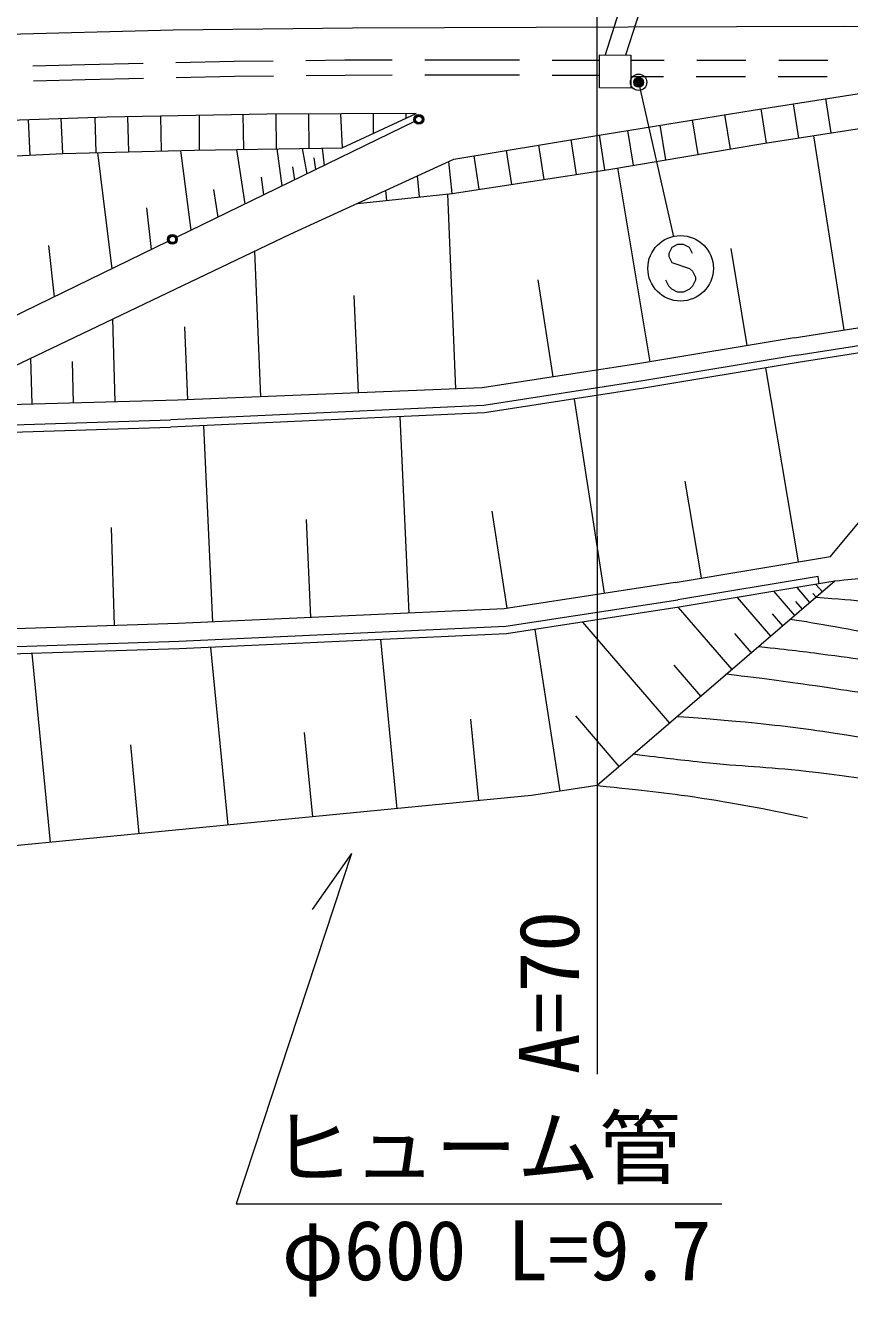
# Model space of a CAD drawing. Units: millimetres at full size, sheet at 1:1000; details may follow other scales. Extents: x 40000 to 680000, y 20000 to 380000.
# Drawn here: x 347357 to 372518, y 247252 to 286066 of the extents above; entities that cross this region are included whole.
import ezdxf
from ezdxf.enums import TextEntityAlignment as Align

# ---------------------------------------------------------------- set-up
doc = ezdxf.new("R2010")
doc.units = ezdxf.units.MM
doc.header["$LTSCALE"] = 1000
doc.header["$PDMODE"] = 32
doc.header["$PDSIZE"] = 500
for name, color, linetype, lineweight in [('M-BGD', 7, 'Continuous', 13), ('M-STR-HTXT', 7, 'Continuous', 13), ('M-STR-STRC', 7, 'Continuous', 13)]:
    doc.layers.add(name, color=color, linetype=linetype, lineweight=lineweight)
doc.styles.add('ＭＳ ゴシック', font='')
doc.styles.get('ＭＳ ゴシック').set_extended_font_data('MS Gothic')

msp = doc.modelspace()

# ---------------------------------------------------------------- linework, layer by layer
at = {"layer": 'M-BGD'}
for p, q in [((365608, 286907), (365052, 285165)), ((366235, 286899), (365680, 285159)), ((350950, 284904), (349170, 284865)), ((353731, 284964), (351950, 284925)), ((354922, 284977), (353731, 284964)), ((357112, 285001), (355922, 284988)), ((358552, 285003), (357112, 285001)), ((360991, 285008), (359552, 285005)), ((362439, 285003), (360991, 285008)), ((364886, 284995), (363439, 285000)), ((366854, 284999), (365843, 285000)), ((369354, 284996), (367854, 284998)), ((371854, 284994), (370354, 284995)), ((349170, 284865), (347587, 284825)), ((354927, 284517), (353738, 284504)), ((357115, 284541), (355927, 284528)), ((358553, 284543), (357115, 284541)), ((360991, 284548), (359553, 284545)), ((362436, 284543), (360991, 284548)), ((364882, 284535), (363436, 284540)), ((349180, 284406), (347604, 284366)), ((350960, 284444), (349180, 284406)), ((353738, 284504), (351959, 284465)), ((366839, 284499), (365839, 284500)), ((369339, 284496), (367839, 284498)), ((371839, 284494), (370339, 284495)), ((371958, 282782), (371794, 283831)), ((354025, 282283), (354009, 283346)), ((355024, 282298), (355009, 283360)), ((356024, 282313), (356009, 283364)), ((356972, 283368), (357024, 282327)), ((357972, 283371), (357974, 282768)), ((358972, 283375), (358973, 283230)), ((369982, 282473), (369818, 283521)), ((370970, 282628), (370806, 283676)), ((347506, 282107), (347451, 283186)), ((348504, 282157), (348451, 283220)), ((349515, 282183), (349487, 283255)), ((350515, 282209), (350487, 283280)), ((351514, 282235), (351487, 283298)), ((352675, 282263), (352667, 283320)), ((366908, 281961), (366731, 283022)), ((367895, 282126), (367718, 283182)), ((368881, 282291), (368705, 283342)), ((364179, 281518), (364016, 282579)), ((365046, 281652), (364881, 282722)), ((365922, 281796), (365744, 282862)), ((372355, 276771), (371429, 282699)), ((350002, 278638), (349563, 282184)), ((352417, 279813), (352098, 282250)), ((354070, 280618), (353816, 282280)), ((355196, 281166), (355047, 282298)), ((355963, 281539), (355821, 282310)), ((356485, 281794), (356425, 282319)), ((362202, 281214), (362043, 282249)), ((363191, 281366), (363029, 282414)), ((356224, 281667), (356175, 282020)), ((360384, 280934), (360283, 281910)), ((361214, 281062), (361057, 282084)), ((354633, 280892), (354567, 281435)), ((355580, 281353), (355518, 281747)), ((359390, 280830), (359323, 281471)), ((366434, 275799), (365446, 281717)), ((353244, 280216), (353106, 281058)), ((358395, 280726), (358363, 281031)), ((360496, 274971), (360250, 280920)), ((351210, 279226), (351061, 280501)), ((348248, 277784), (348071, 279344)), ((354547, 274724), (354362, 279177)), ((369393, 276293), (368899, 279252)), ((363470, 275338), (363013, 278303)), ((357521, 274847), (357398, 277822)), ((350093, 274568), (350025, 277103)), ((352320, 274632), (352228, 276859)), ((347558, 274501), (347520, 275905)), ((348825, 274534), (348792, 275802)), ((370954, 269690), (369965, 275608)), ((361298, 275004), (352010, 274619)), ((352010, 274619), (344408, 274417)), ((365032, 268729), (364119, 274659)), ((359071, 268124), (358795, 274118)), ((353077, 267849), (352802, 273842)), ((367995, 269196), (367501, 272155)), ((356074, 267986), (355936, 270983)), ((362067, 268272), (361610, 271238)), ((350079, 267739), (349984, 270737)), ((367191, 269061), (371940, 269855)), ((372067, 269095), (364808, 262857)), ((371555, 269243), (367277, 268528)), ((372067, 269095), (367313, 268301)), ((371688, 268769), (371491, 268999)), ((371593, 269016), (371555, 269243)), ((370112, 267415), (369095, 268599)), ((370850, 268049), (370216, 268786)), ((371309, 268444), (370914, 268903)), ((371498, 268607), (371400, 268721)), ((368929, 266398), (367295, 268298)), ((371079, 268246), (370882, 268476)), ((367028, 264765), (364377, 267849)), ((370481, 267732), (370164, 268101)), ((363682, 262683), (362921, 267625)), ((369521, 266907), (369012, 267498)), ((353548, 261648), (353020, 267075)), ((358711, 262150), (358209, 267314)), ((348120, 261120), (347560, 266889)), ((367979, 265581), (367162, 266532)), ((361200, 262392), (360958, 264880)), ((365486, 263439), (364161, 264981)), ((356129, 261899), (355878, 264481)), ((350834, 261384), (350570, 264098)), ((364808, 262857), (362806, 262548)), ((362806, 262548), (345586, 260874))]:
    msp.add_line(p, q, dxfattribs=at)
msp.add_lwpolyline([(365844, 285158), (365836, 284155), (364879, 284163), (364888, 285166)], close=True, dxfattribs=at)
for points in [[(360438, 281981), (364679, 282689), (369573, 283483), (373784, 284144), (383807, 284149), (396276, 282849)], [(328499, 280129), (332354, 280679), (335753, 281119), (339320, 281510), (344188, 281940), (348504, 282157), (352514, 282261), (357024, 282327), (359288, 283376)], [(359288, 283376), (354730, 283359), (349854, 283268), (345088, 283105)], [(357491, 280632), (360384, 280934), (365167, 281670), (369867, 282456), (373934, 283091), (383718, 283051), (396059, 281796)], [(344408, 274417), (355442, 279694), (360438, 281981)], [(370825, 276532), (374388, 277089), (376091, 277082)], [(370825, 276532), (366118, 275746), (361298, 275004)], [(370912, 275999), (374429, 276549), (376089, 276542)], [(370914, 276000), (366204, 275213), (361350, 274466), (351784, 274026)], [(376088, 276312), (374446, 276319), (370948, 275772)], [(371940, 269855), (377145, 276111), (376088, 276312)], [(370948, 275772), (366240, 274986), (361372, 274236), (351791, 273796)], [(339564, 274957), (342809, 275229), (344443, 273794), (351784, 274026)], [(339583, 274728), (342731, 274992), (344359, 273561), (351791, 273796)], [(367191, 269061), (361968, 268257), (352024, 267800), (344549, 267564)], [(333151, 265163), (344601, 267025), (352045, 267261), (362022, 267719), (367277, 268528)], [(367313, 268301), (362045, 267490), (352053, 267031), (344623, 266796), (333188, 264936)]]:
    msp.add_lwpolyline(points, dxfattribs=at)
for points, knots in [([(391745, 264041), (390624, 264510), (390328, 264628), (389414, 264990), (387991, 265552), (387181, 265832), (385744, 266356), (384684, 266743), (384102, 266996), (383024, 267332), (381895, 267685), (381260, 267890), (380101, 268130), (378870, 268385), (378153, 268370), (376913, 268581), (375702, 268787), (375052, 269144), (373824, 269175), (373137, 269193), (372860, 269191), (372067, 269095)], [0, 0, 0, 0, 1, 1, 1, 2, 2, 2, 3, 3, 3, 4, 4, 4, 5, 5, 5, 6, 6, 6, 7, 7, 7, 7]), ([(371498, 268607), (372875, 268506), (373276, 268461), (374406, 268296), (375994, 268063), (376864, 267811), (378423, 267432), (380372, 266958), (381462, 266677), (383377, 266081), (384668, 265679), (385370, 265388), (386645, 264939), (387632, 264591), (387942, 264481), (389172, 264043)], [0, 0, 0, 0, 1, 1, 1, 2, 2, 2, 3, 3, 3, 4, 4, 4, 5, 5, 5, 5]), ([(386431, 264045), (384701, 264736), (384207, 264930), (382748, 265401), (381202, 265901), (380322, 266149), (378735, 266501), (377217, 266838), (376334, 266859), (374805, 267145), (373657, 267360), (373025, 267540), (371873, 267737), (371419, 267815), (371270, 267843), (370708, 267927)], [0, 0, 0, 0, 1, 1, 1, 2, 2, 2, 3, 3, 3, 4, 4, 4, 5, 5, 5, 5]), ([(369745, 267100), (370764, 266994), (371035, 266961), (371859, 266852), (372977, 266703), (373604, 266619), (374710, 266398), (375843, 266172), (376469, 266005), (377592, 265734), (378882, 265423), (379597, 265218), (380883, 264894), (381703, 264689), (382183, 264645), (382984, 264378), (383345, 264258), (383474, 264217), (383900, 264045)], [0, 0, 0, 0, 1, 1, 1, 2, 2, 2, 3, 3, 3, 4, 4, 4, 5, 5, 5, 6, 6, 6, 6]), ([(380379, 264045), (378777, 264448), (378361, 264556), (377059, 264851), (376015, 265087), (375433, 265231), (374381, 265426), (373249, 265637), (372610, 265731), (371471, 265897), (370415, 266051), (370072, 266094), (368761, 266254)], [0, 0, 0, 0, 1, 1, 1, 2, 2, 2, 3, 3, 3, 4, 4, 4, 4]), ([(367265, 264968), (368259, 264898), (368524, 264876), (369329, 264797), (370406, 264691), (371010, 264624), (372080, 264458), (373253, 264275), (373647, 264186), (375065, 263878)], [0, 0, 0, 0, 1, 1, 1, 2, 2, 2, 3, 3, 3, 3]), ([(373994, 262901), (372648, 263107), (372285, 263160), (371184, 263286), (369951, 263427), (369252, 263430), (368017, 263563), (367197, 263651), (366931, 263682), (365920, 263812)], [0, 0, 0, 0, 1, 1, 1, 2, 2, 2, 3, 3, 3, 3]), ([(364808, 262857), (366340, 262705), (366763, 262663), (368008, 262473), (369275, 262280), (369699, 262192), (371234, 261873)], [0, 0, 0, 0, 1, 1, 1, 2, 2, 2, 2])]:
    msp.add_open_spline(points, degree=3, knots=knots, dxfattribs=at)
at = {"layer": 'M-STR-HTXT'}
for p, q in [((364802, 289041), (364811, 254041)), ((366078, 284330), (367142, 279613)), ((357309, 260781), (356114, 259068))]:
    msp.add_line(p, q, dxfattribs=at)
msp.add_lwpolyline([(357309, 260781), (353789, 250084), (368618, 250084)], dxfattribs=at)
for radius in [150, 120, 90, 60, 30, 20]:
    msp.add_circle((366078, 284330), radius, dxfattribs=at)
msp.add_point((366078, 284330), dxfattribs=at)
at = {"layer": 'M-STR-STRC'}
for p, q in [((359233, 283131), (351978, 279599)), ((351708, 279468), (344452, 275936)), ((367087, 279286), (366996, 279104)), ((366996, 279104), (366996, 279013)), ((367268, 279377), (367087, 279286)), ((367450, 279377), (367268, 279377)), ((367632, 279286), (367450, 279377)), ((367723, 279104), (367632, 279286)), ((366996, 279013), (367087, 278831)), ((367087, 278831), (367632, 278649)), ((367632, 278649), (367723, 278558)), ((367723, 278558), (367814, 278377)), ((367814, 278377), (367814, 278286)), ((366996, 278104), (366905, 278286)), ((367087, 278013), (366996, 278104)), ((367268, 277922), (367087, 278013)), ((367450, 277922), (367268, 277922)), ((367632, 278013), (367450, 277922)), ((367723, 278104), (367632, 278013)), ((367814, 278286), (367723, 278104))]:
    msp.add_line(p, q, dxfattribs=at)
msp.add_lwpolyline([(311356, 280466), (314440, 281344), (318495, 282350), (322531, 283207), (325633, 283768), (329792, 284405), (333695, 284910), (337651, 285337), (340901, 285584), (346430, 285792), (351865, 285927), (357342, 285989), (365756, 286028), (372376, 286040), (392725, 285995), (406044, 285931), (417227, 285824)], dxfattribs=at)
for centre, radius in [((359368, 283197), 150), ((359368, 283197), 120), ((359368, 283197), 100), ((351843, 279534), 150), ((351843, 279534), 120), ((351843, 279534), 100), ((367359, 278649), 1000)]:
    msp.add_circle(centre, radius, dxfattribs=at)

# ---------------------------------------------------------------- texts
at = {"layer": 'M-STR-HTXT', "style": 'ＭＳ ゴシック'}
msp.add_text('A=70', height=1833, rotation=90.014, dxfattribs=at).set_placement((364811, 254041), align=Align.BOTTOM_LEFT)
msp.add_text('ヒューム管', height=1833, dxfattribs=at).set_placement((354870, 250334), align=Align.BOTTOM_LEFT)
msp.add_text('φ600 L=9.7', height=1833, dxfattribs=at).set_placement((361743, 249584), align=Align.TOP_CENTER)

doc.saveas('drawing.dxf')
